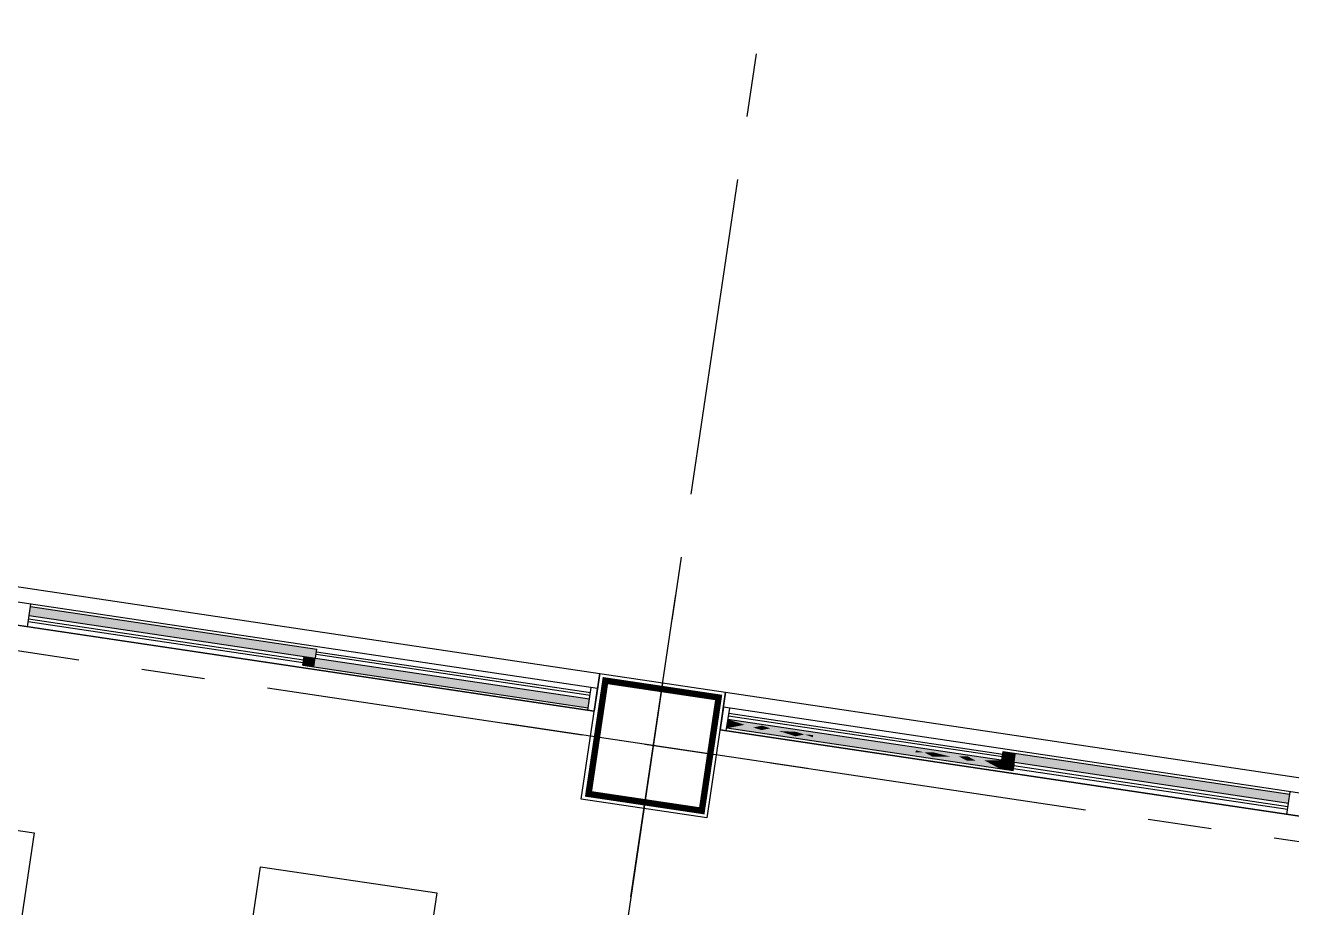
# Model space of a CAD drawing. Header units: millimetres. Extents: x 338 to 506, y 179 to 335.
# Drawn here: x 421.31 to 426.288, y 299.122 to 302.588 of the extents above; entities that cross this region are included whole.
import ezdxf

# ---------------------------------------------------------------- set-up
doc = ezdxf.new("R2010")
doc.units = ezdxf.units.MM
doc.linetypes.add('CENTER', pattern=[2, 1.25, -0.25, 0.25, -0.25])
doc.linetypes.add('DASHED2', pattern=[0.375, 0.25, -0.125])
for name, color, linetype in [('COLUMNAS', 252, 'Continuous'), ('CUBIERTA', 254, 'Continuous'), ('EJES-COLUMNAS', 3, 'CENTER'), ('EJES_DE_COLUMNA', 255, 'DASHED2'), ('MUROS', 32, 'Continuous'), ('REJAS', 151, 'Continuous'), ('VENTANAS', 144, 'Continuous')]:
    doc.layers.add(name, color=color, linetype=linetype)

# ---------------------------------------------------------------- blocks, each defined once
blk = doc.blocks.new('*U687')
at = {"layer": 'REJAS', "color": 18, "linetype": 'Continuous', "extrusion": (0, 0, -1)}
for points in [[(-3014.7763, 1921.2527), (-3014.7588, 1920.7084), (-3014.7588, 1921.7971)], [(-3014.7649, 1921.7801), (-3014.7588, 1921.7971), (-3014.7745, 1921.7858)], [(-3014.7588, 1921.7971), (-3014.7763, 1921.7971), (-3014.7745, 1921.7858)], [(-3014.7829, 1921.7291), (-3014.772, 1921.661), (-3014.7588, 1921.7971)], [(-3014.772, 1921.661), (-3014.7676, 1921.5249), (-3014.7588, 1921.7971)], [(-3014.7842, 1921.7914), (-3014.7745, 1921.7858), (-3014.7763, 1921.7971)], [(-3014.7763, 1921.2527), (-3014.7938, 1921.7971), (-3014.7938, 1920.7084)], [(-3014.7938, 1921.7971), (-3014.7842, 1921.7914), (-3014.7763, 1921.7971)], [(-3014.7824, 1921.7801), (-3014.7938, 1921.7971), (-3014.7825, 1921.7631)], [(-3014.7842, 1921.7914), (-3014.7938, 1921.7971), (-3014.7824, 1921.7801)], [(-3014.7938, 1921.7971), (-3014.7884, 1921.7631), (-3014.7825, 1921.7631)], [(-3014.7829, 1921.7291), (-3014.7938, 1921.7971), (-3014.7895, 1921.661)], [(-3014.7709, 1921.7631), (-3014.7649, 1921.7801), (-3014.7745, 1921.7858)], [(-3014.7745, 1921.7858), (-3014.7824, 1921.7801), (-3014.7709, 1921.7631)], [(-3014.7709, 1921.7631), (-3014.7824, 1921.7801), (-3014.7825, 1921.7631)], [(-3014.7769, 1921.7461), (-3014.7709, 1921.7631), (-3014.7825, 1921.7631)], [(-3014.7842, 1921.7914), (-3014.7824, 1921.7801), (-3014.7745, 1921.7858)], [(-3014.7829, 1921.7291), (-3014.7769, 1921.7461), (-3014.7825, 1921.7631)], [(-3014.7825, 1921.7631), (-3014.7884, 1921.7631), (-3014.7829, 1921.7291)], [(-3014.7774, 1921.695), (-3014.7834, 1921.678), (-3014.772, 1921.661)], [(-3014.7774, 1921.695), (-3014.7829, 1921.7291), (-3014.7895, 1921.661)], [(-3014.7785, 1921.593), (-3014.7676, 1921.5249), (-3014.772, 1921.661)], [(-3014.7777, 1921.6695), (-3014.7816, 1921.6667), (-3014.772, 1921.661)], [(-3014.772, 1921.661), (-3014.7816, 1921.6667), (-3014.7807, 1921.661)], [(-3014.7785, 1921.593), (-3014.772, 1921.661), (-3014.784, 1921.627)], [(-3014.7807, 1921.661), (-3014.7798, 1921.6553), (-3014.772, 1921.661)], [(-3014.772, 1921.661), (-3014.7798, 1921.6553), (-3014.775, 1921.6525)], [(-3014.7798, 1921.6553), (-3014.778, 1921.644), (-3014.775, 1921.6525)], [(-3014.7834, 1921.678), (-3014.7816, 1921.6667), (-3014.7777, 1921.6695)], [(-3014.778, 1921.644), (-3014.7895, 1921.661), (-3014.784, 1921.627)], [(-3014.778, 1921.644), (-3014.7798, 1921.6553), (-3014.7837, 1921.6525)], [(-3014.7851, 1921.5249), (-3014.7785, 1921.593), (-3014.7895, 1921.661)], [(-3014.7837, 1921.6525), (-3014.7798, 1921.6553), (-3014.7895, 1921.661)], [(-3014.7895, 1921.661), (-3014.7798, 1921.6553), (-3014.7807, 1921.661)], [(-3014.7807, 1921.661), (-3014.7816, 1921.6667), (-3014.7895, 1921.661)], [(-3014.7816, 1921.6667), (-3014.7834, 1921.678), (-3014.7865, 1921.6695)], [(-3014.7895, 1921.661), (-3014.7816, 1921.6667), (-3014.7865, 1921.6695)], [(-3014.7731, 1921.5589), (-3014.7791, 1921.5419), (-3014.7676, 1921.5249)], [(-3014.7818, 1921.5589), (-3014.7731, 1921.5589), (-3014.7785, 1921.593)], [(-3014.7731, 1921.5589), (-3014.7818, 1921.5589), (-3014.7791, 1921.5419)], [(-3014.7791, 1921.5419), (-3014.7818, 1921.5589), (-3014.7851, 1921.5249)], [(-3014.7676, 1921.5249), (-3014.7733, 1921.5334), (-3014.7772, 1921.5306)], [(-3014.7763, 1921.5249), (-3014.7676, 1921.5249), (-3014.7772, 1921.5306)], [(-3014.7706, 1921.5164), (-3014.7676, 1921.5249), (-3014.7754, 1921.5192)], [(-3014.7676, 1921.5249), (-3014.7763, 1921.5249), (-3014.7754, 1921.5192)], [(-3014.7796, 1921.4909), (-3014.7741, 1921.4569), (-3014.7676, 1921.5249)], [(-3014.7807, 1921.3888), (-3014.7763, 1921.2527), (-3014.7676, 1921.5249)], [(-3014.7736, 1921.5079), (-3014.7706, 1921.5164), (-3014.7754, 1921.5192)], [(-3014.7772, 1921.5306), (-3014.7733, 1921.5334), (-3014.7791, 1921.5419)], [(-3014.7754, 1921.5192), (-3014.7793, 1921.5164), (-3014.7736, 1921.5079)], [(-3014.7736, 1921.5079), (-3014.7793, 1921.5164), (-3014.7794, 1921.5079)], [(-3014.7766, 1921.4994), (-3014.7736, 1921.5079), (-3014.7794, 1921.5079)], [(-3014.7803, 1921.5221), (-3014.7754, 1921.5192), (-3014.7763, 1921.5249)], [(-3014.7803, 1921.5221), (-3014.7793, 1921.5164), (-3014.7754, 1921.5192)], [(-3014.7851, 1921.5249), (-3014.7763, 1921.5249), (-3014.7772, 1921.5306)], [(-3014.7851, 1921.5249), (-3014.7803, 1921.5221), (-3014.7763, 1921.5249)], [(-3014.7796, 1921.4909), (-3014.7766, 1921.4994), (-3014.7794, 1921.5079)], [(-3014.7791, 1921.5419), (-3014.7821, 1921.5334), (-3014.7772, 1921.5306)], [(-3014.7821, 1921.5334), (-3014.7851, 1921.5249), (-3014.7772, 1921.5306)], [(-3014.7793, 1921.5164), (-3014.7851, 1921.5249), (-3014.7794, 1921.5079)], [(-3014.7803, 1921.5221), (-3014.7851, 1921.5249), (-3014.7793, 1921.5164)], [(-3014.7851, 1921.5249), (-3014.7824, 1921.5079), (-3014.7794, 1921.5079)], [(-3014.7794, 1921.5079), (-3014.7824, 1921.5079), (-3014.7796, 1921.4909)], [(-3014.7796, 1921.4909), (-3014.7851, 1921.5249), (-3014.7829, 1921.4569)], [(-3014.7741, 1921.4569), (-3014.7796, 1921.4909), (-3014.7829, 1921.4569)], [(-3014.7829, 1921.4569), (-3014.7807, 1921.3888), (-3014.7741, 1921.4569)], [(-3014.7807, 1921.1166), (-3014.7676, 1920.9805), (-3014.7763, 1921.2527)], [(-3014.7829, 1921.0486), (-3014.7741, 1921.0486), (-3014.7807, 1921.1166)], [(-3014.7796, 1921.0146), (-3014.7676, 1920.9805), (-3014.7741, 1921.0486)], [(-3014.7741, 1921.0486), (-3014.7829, 1921.0486), (-3014.7796, 1921.0146)], [(-3014.7796, 1921.0146), (-3014.7829, 1921.0486), (-3014.7851, 1920.9805)], [(-3014.7766, 1921.0061), (-3014.7794, 1920.9976), (-3014.7736, 1920.9976)], [(-3014.7796, 1921.0146), (-3014.7794, 1920.9976), (-3014.7766, 1921.0061)], [(-3014.7794, 1920.9976), (-3014.7796, 1921.0146), (-3014.7824, 1920.9976)], [(-3014.772, 1920.8444), (-3014.7588, 1920.7084), (-3014.7676, 1920.9805)], [(-3014.7706, 1920.989), (-3014.7754, 1920.9862), (-3014.7676, 1920.9805)], [(-3014.7676, 1920.9805), (-3014.7754, 1920.9862), (-3014.7763, 1920.9805)], [(-3014.7731, 1920.9465), (-3014.7676, 1920.9805), (-3014.7791, 1920.9635)], [(-3014.7763, 1920.9805), (-3014.7772, 1920.9749), (-3014.7676, 1920.9805)], [(-3014.7676, 1920.9805), (-3014.7772, 1920.9749), (-3014.7733, 1920.972)], [(-3014.7785, 1920.9125), (-3014.772, 1920.8444), (-3014.7676, 1920.9805)], [(-3014.7736, 1920.9976), (-3014.7754, 1920.9862), (-3014.7706, 1920.989)], [(-3014.7731, 1920.9465), (-3014.7791, 1920.9635), (-3014.7818, 1920.9465)], [(-3014.7772, 1920.9749), (-3014.7791, 1920.9635), (-3014.7733, 1920.972)], [(-3014.7736, 1920.9976), (-3014.7794, 1920.9976), (-3014.7793, 1920.989)], [(-3014.7754, 1920.9862), (-3014.7736, 1920.9976), (-3014.7793, 1920.989)], [(-3014.7803, 1920.9834), (-3014.7754, 1920.9862), (-3014.7793, 1920.989)], [(-3014.7803, 1920.9834), (-3014.7763, 1920.9805), (-3014.7754, 1920.9862)], [(-3014.7851, 1920.9805), (-3014.7763, 1920.9805), (-3014.7803, 1920.9834)], [(-3014.7851, 1920.9805), (-3014.7772, 1920.9749), (-3014.7763, 1920.9805)], [(-3014.7821, 1920.972), (-3014.7772, 1920.9749), (-3014.7851, 1920.9805)], [(-3014.7791, 1920.9635), (-3014.7772, 1920.9749), (-3014.7821, 1920.972)], [(-3014.7851, 1920.9805), (-3014.7895, 1920.8444), (-3014.7785, 1920.9125)], [(-3014.7791, 1920.9635), (-3014.7851, 1920.9805), (-3014.7818, 1920.9465)], [(-3014.7793, 1920.989), (-3014.7794, 1920.9976), (-3014.7851, 1920.9805)], [(-3014.7803, 1920.9834), (-3014.7793, 1920.989), (-3014.7851, 1920.9805)], [(-3014.7851, 1920.9805), (-3014.7794, 1920.9976), (-3014.7824, 1920.9976)], [(-3014.7785, 1920.9125), (-3014.784, 1920.8785), (-3014.772, 1920.8444)], [(-3014.7818, 1920.9465), (-3014.7785, 1920.9125), (-3014.7731, 1920.9465)], [(-3014.772, 1920.8444), (-3014.775, 1920.853), (-3014.7798, 1920.8501)], [(-3014.7807, 1920.8444), (-3014.772, 1920.8444), (-3014.7798, 1920.8501)], [(-3014.7798, 1920.8501), (-3014.775, 1920.853), (-3014.778, 1920.8615)], [(-3014.778, 1920.8615), (-3014.784, 1920.8785), (-3014.7895, 1920.8444)], [(-3014.778, 1920.8615), (-3014.7837, 1920.853), (-3014.7798, 1920.8501)], [(-3014.7837, 1920.853), (-3014.7895, 1920.8444), (-3014.7798, 1920.8501)], [(-3014.7895, 1920.8444), (-3014.7807, 1920.8444), (-3014.7798, 1920.8501)], [(-3014.7829, 1920.7764), (-3014.7588, 1920.7084), (-3014.772, 1920.8444)], [(-3014.7774, 1920.8104), (-3014.772, 1920.8444), (-3014.7834, 1920.8274)], [(-3014.7777, 1920.8359), (-3014.772, 1920.8444), (-3014.7816, 1920.8388)], [(-3014.772, 1920.8444), (-3014.7807, 1920.8444), (-3014.7816, 1920.8388)], [(-3014.7774, 1920.8104), (-3014.7895, 1920.8444), (-3014.7829, 1920.7764)], [(-3014.7834, 1920.8274), (-3014.7777, 1920.8359), (-3014.7816, 1920.8388)], [(-3014.7807, 1920.8444), (-3014.7895, 1920.8444), (-3014.7816, 1920.8388)], [(-3014.7895, 1920.8444), (-3014.7865, 1920.8359), (-3014.7816, 1920.8388)], [(-3014.7816, 1920.8388), (-3014.7865, 1920.8359), (-3014.7834, 1920.8274)], [(-3014.7829, 1920.7764), (-3014.7895, 1920.8444), (-3014.7938, 1920.7084)], [(-3014.7769, 1920.7594), (-3014.7825, 1920.7424), (-3014.7709, 1920.7424)], [(-3014.7829, 1920.7764), (-3014.7825, 1920.7424), (-3014.7769, 1920.7594)], [(-3014.7825, 1920.7424), (-3014.7829, 1920.7764), (-3014.7884, 1920.7424)], [(-3014.7649, 1920.7254), (-3014.7745, 1920.7197), (-3014.7588, 1920.7084)], [(-3014.7588, 1920.7084), (-3014.7745, 1920.7197), (-3014.7763, 1920.7084)], [(-3014.7763, 1920.6834), (-3014.7588, 1920.6584), (-3014.7588, 1920.7084)], [(-3014.7676, 1920.6959), (-3014.7588, 1920.7084), (-3014.7763, 1920.7)], [(-3014.7588, 1920.7084), (-3014.7763, 1920.7084), (-3014.7763, 1920.7)], [(-3014.7709, 1920.7424), (-3014.7745, 1920.7197), (-3014.7649, 1920.7254)], [(-3014.7763, 1920.6834), (-3014.7676, 1920.6959), (-3014.7763, 1920.7)], [(-3014.7709, 1920.7424), (-3014.7825, 1920.7424), (-3014.7824, 1920.7254)], [(-3014.7745, 1920.7197), (-3014.7709, 1920.7424), (-3014.7824, 1920.7254)], [(-3014.7842, 1920.714), (-3014.7745, 1920.7197), (-3014.7824, 1920.7254)], [(-3014.7842, 1920.714), (-3014.7763, 1920.7084), (-3014.7745, 1920.7197)], [(-3014.7938, 1920.7084), (-3014.7763, 1920.7084), (-3014.7842, 1920.714)], [(-3014.7763, 1920.6834), (-3014.7938, 1920.7084), (-3014.7938, 1920.6584)], [(-3014.7938, 1920.7084), (-3014.7851, 1920.7042), (-3014.7763, 1920.7084)], [(-3014.7851, 1920.7042), (-3014.7763, 1920.7), (-3014.7763, 1920.7084)], [(-3014.7938, 1920.7084), (-3014.7851, 1920.6959), (-3014.7763, 1920.7)], [(-3014.7763, 1920.7), (-3014.7851, 1920.6959), (-3014.7763, 1920.6834)], [(-3014.7824, 1920.7254), (-3014.7825, 1920.7424), (-3014.7938, 1920.7084)], [(-3014.7842, 1920.714), (-3014.7824, 1920.7254), (-3014.7938, 1920.7084)], [(-3014.7938, 1920.7084), (-3014.7825, 1920.7424), (-3014.7884, 1920.7424)], [(-3014.7938, 1920.7084), (-3014.8288, 1920.6584), (-3014.7938, 1920.6584)], [(-3014.7938, 1920.7084), (-3014.8288, 1920.7084), (-3014.8288, 1920.6584)], [(-3014.7676, 1920.6709), (-3014.7763, 1920.6667), (-3014.7588, 1920.6584)], [(-3014.7588, 1920.6584), (-3014.7763, 1920.6667), (-3014.7763, 1920.6584)], [(-3014.7763, 1920.6834), (-3014.7763, 1920.6667), (-3014.7676, 1920.6709)], [(-3014.7763, 1920.6667), (-3014.7763, 1920.6834), (-3014.7851, 1920.6709)], [(-3014.7938, 1920.6584), (-3014.7763, 1920.6667), (-3014.7851, 1920.6709)], [(-3014.7851, 1920.6625), (-3014.7763, 1920.6584), (-3014.7763, 1920.6667)], [(-3014.7938, 1920.6584), (-3014.7763, 1920.6584), (-3014.7851, 1920.6625)], [(-3014.7938, 1920.6584), (-3014.8288, 1919.5696), (-3014.7938, 1919.5696)], [(-3014.7938, 1920.6584), (-3014.8288, 1920.6584), (-3014.8288, 1919.5696)]]:
    blk.add_solid(points, dxfattribs=at)
blk = doc.blocks.new('*U690')
at = {"layer": 'REJAS', "color": 18, "linetype": 'Continuous', "extrusion": (0, 0, -1)}
for points in [[(-3014.7938, 1924.5746), (-3014.8288, 1923.4359), (-3014.7938, 1923.4359)], [(-3014.7938, 1924.5746), (-3014.8288, 1924.5746), (-3014.8288, 1923.4359)], [(-3014.7588, 1923.4814), (-3014.7938, 1923.4359), (-3014.7588, 1923.4359)], [(-3014.7588, 1923.4814), (-3014.7938, 1923.4814), (-3014.7938, 1923.4359)], [(-3014.7588, 1923.4359), (-3014.7938, 1922.3471), (-3014.7588, 1922.3471)], [(-3014.7588, 1923.4359), (-3014.7938, 1923.4359), (-3014.7938, 1922.3471)]]:
    blk.add_solid(points, dxfattribs=at)
blk = doc.blocks.new('LATERAL_DERECHA')
at = {"layer": 'MUROS'}
blk.add_lwpolyline([(3014.8988, 1923.8771), (3014.8988, 1922.3221), (3014.7488, 1922.3221), (3014.7488, 1926.9021), (3014.8988, 1926.9021), (3014.8988, 1923.8771)], dxfattribs=at)
blk.add_lwpolyline([(3014.8988, 1917.2421), (3014.7488, 1917.2421), (3014.7488, 1921.8221), (3014.8988, 1921.8221)], close=True, dxfattribs=at)
at = {"layer": 'REJAS', "color": 18}
for p, q in [((3014.7488, 1926.9021), (3014.7488, 1922.3221)), ((3014.8388, 1922.3221), (3014.8388, 1926.9021)), ((3014.7488, 1924.5746), (3014.8388, 1924.5746)), ((3014.7688, 1924.5746), (3014.7688, 1923.4814)), ((3014.7788, 1923.4814), (3014.7788, 1924.5746)), ((3014.7938, 1924.5746), (3014.7938, 1923.4359)), ((3014.8288, 1924.5746), (3014.8288, 1923.4359)), ((3014.7588, 1923.4814), (3014.7938, 1923.4814)), ((3014.7588, 1923.4814), (3014.7588, 1922.3471)), ((3014.7938, 1923.4359), (3014.8288, 1923.4359)), ((3014.7938, 1923.4359), (3014.7938, 1922.3471)), ((3014.8088, 1923.4359), (3014.8088, 1922.3471)), ((3014.8188, 1923.4359), (3014.8188, 1922.3471)), ((3014.7488, 1922.3471), (3014.8388, 1922.3471)), ((3014.7488, 1922.3221), (3014.8388, 1922.3221)), ((3014.7488, 1921.8221), (3014.7488, 1917.2421)), ((3014.8388, 1921.8221), (3014.7488, 1921.8221)), ((3014.7488, 1921.7971), (3014.8388, 1921.7971)), ((3014.7588, 1920.6584), (3014.7588, 1921.7971)), ((3014.7938, 1920.6584), (3014.7938, 1921.7971)), ((3014.8088, 1921.7971), (3014.8088, 1920.7084)), ((3014.8188, 1921.7971), (3014.8188, 1920.7084)), ((3014.8388, 1917.2421), (3014.8388, 1921.8221)), ((3014.7938, 1920.7084), (3014.8288, 1920.7084)), ((3014.8288, 1920.7084), (3014.8288, 1919.5696)), ((3014.7588, 1920.6584), (3014.7938, 1920.6584)), ((3014.7688, 1920.6584), (3014.7688, 1919.5696)), ((3014.7788, 1919.5696), (3014.7788, 1920.6584)), ((3014.7938, 1920.6584), (3014.7938, 1919.5696)), ((3014.7488, 1919.5696), (3014.8388, 1919.5696))]:
    blk.add_line(p, q, dxfattribs=at)
at = {"layer": 'REJAS', "color": 18, "linetype": 'Continuous'}
for name in ['*U690', '*U687']:
    blk.add_blockref(name, (0, 0), dxfattribs=at)
blk = doc.blocks.new('MESAS_TALLER_DE_MAQUETAS')
for points in [[(3013.7744, 1962.4553), (3012.6744, 1962.4553), (3012.6744, 1963.1553), (3013.7744, 1963.1553)], [(3013.7744, 1960.8553), (3012.6744, 1960.8553), (3012.6744, 1961.5553), (3013.7744, 1961.5553)]]:
    blk.add_lwpolyline(points, close=True)
blk = doc.blocks.new('COLUMNAS_V3_B9')
at = {"layer": 'COLUMNAS', "color": 6}
blk.add_lwpolyline([(3090.6383, 1949.6515), (3091.1383, 1949.6515), (3091.1383, 1949.1515), (3090.6383, 1949.1515), (3090.6383, 1949.6515)], dxfattribs=at)
at = {"layer": 'COLUMNAS', "color": 6, "const_width": 0.025}
blk.add_lwpolyline([(3091.1133, 1949.1756), (3090.6633, 1949.1756), (3090.6633, 1949.6257), (3091.1133, 1949.6257)], close=True, dxfattribs=at)
blk = doc.blocks.new('EJES_ESTRUCTURALES')
at = {"layer": 'EJES_DE_COLUMNA', "color": 9, "linetype": 'CENTER'}
for p, q in [((752.47941, 131.2663), (752.47941, 199.7363)), ((661.4777, 174.98199), (759.37077, 174.98199))]:
    blk.add_line(p, q, dxfattribs=at)
blk = doc.blocks.new('COLUMNAS')
at = {"layer": 'COLUMNAS', "color": 6}
blk.add_lwpolyline([(-610.4048, 199.066), (-610.9048, 199.066), (-610.9048, 198.566), (-610.4048, 198.566), (-610.4048, 199.066)], dxfattribs=at)
at = {"layer": 'COLUMNAS', "color": 6, "const_width": 0.025}
blk.add_lwpolyline([(-610.8798, 198.5901), (-610.4298, 198.5901), (-610.4298, 199.0401), (-610.8798, 199.0401)], close=True, dxfattribs=at)
at = {"layer": 'EJES-COLUMNAS'}
for p, q in [((-610.6548, 198.2038), (-610.6548, 199.4038)), ((-610.6548, 198.2038), (-610.6548, 199.4038)), ((-610.0548, 198.816), (-611.2548, 198.816))]:
    blk.add_line(p, q, dxfattribs=at)
blk = doc.blocks.new('A$C7152A42C')
at = {"color": 18}
blk.add_blockref('COLUMNAS_V3_B9', (-2969.6298, -1869.70381), dxfattribs=at)
at = {"color": 4}
blk.add_blockref('MESAS_TALLER_DE_MAQUETAS', (-2893.21359, -1880.4005, 0.00117), dxfattribs=at)
at = {"layer": 'CUBIERTA', "xscale": -1}
blk.add_blockref('COLUMNAS', (-489.39632, -119.11823), dxfattribs=at)
at = {"layer": 'EJES_DE_COLUMNA'}
blk.add_blockref('EJES_ESTRUCTURALES', (-631.22088, -95.28525), dxfattribs=at)
at = {"layer": 'VENTANAS', "color": 30}
blk.add_blockref('LATERAL_DERECHA', (-2893.39037, -1842.37438), dxfattribs=at)

msp = doc.modelspace()

# ---------------------------------------------------------------- block references
at = {"layer": 'MUROS', "color": 32, "rotation": 81.53046525965426}
msp.add_blockref('A$C7152A42C', (484.7482, 168.0844), dxfattribs=at)

doc.saveas('drawing.dxf')
